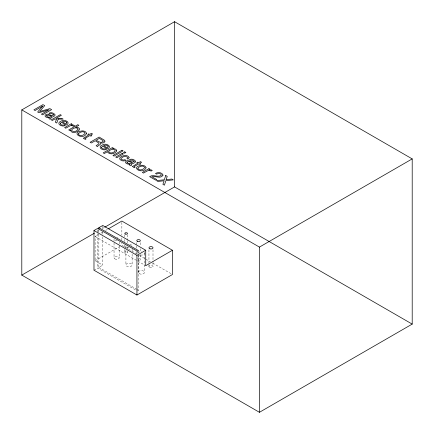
<?xml version="1.0" encoding="UTF-8"?>
<svg xmlns="http://www.w3.org/2000/svg" width="434" height="434" viewBox="0 0 434 434"><rect width="100%" height="100%" fill="white"/><g stroke="black" fill="none" stroke-linecap="round" stroke-linejoin="round"><path stroke-width="0.33" stroke-dasharray="2.17 1.63" d="M97.889 231.17L99.06 230.492M102.57 228.468L104.328 227.454M102.766 236.866L102.766 265.147L95.127 260.736L95.127 236.487L98.616 234.474M100.938 233.129L102.684 232.125M105.587 230.443L107.334 229.44M95.127 260.736L119.534 246.648M93.983 270.219L97.704 268.066L136.162 290.27M98.849 234.447L98.849 267.404L102.766 265.147M137.323 290.943L138.473 290.281L138.473 253.955M136.981 254.036L121.862 245.302L121.862 243.284M139.309 255.376L150.359 261.756M152.681 263.102L171.294 273.843M95.127 236.487L145.726 265.695M98.849 267.404L136.14 288.935M136.721 289.272L138.473 290.281M153.001 249.789L153.001 261.8M153.001 262.467L153.001 266.471M148.954 249.789L148.954 263.801M148.954 264.469L148.954 266.471M144.533 253.293L144.533 272.368M140.323 242.639L140.323 246.002M140.323 248.698L140.323 252.062M140.323 254.758L140.323 259.467A1.758 1.014 0 0 1 137.686 260.346M138.473 250.597L138.473 253.288M138.327 272.368L138.327 253.293A3.103 1.79 0 0 1 141.43 251.503M137.323 251.253L137.323 253.944M136.813 242.639L136.813 245.329M136.813 246.002L136.813 248.698M136.813 251.389L136.813 254.758M132.126 248.823L132.126 250.841M132.126 254.21L132.126 264.979A3.103 1.79 0 0 1 127.466 266.536A3.103 1.79 0 0 1 127.466 263.427A3.103 1.79 0 0 1 132.126 264.979M127.504 234.799L127.504 240.186M127.504 240.859L127.504 242.877M127.504 246.919L127.504 250.282M127.504 250.955L127.504 252.306A1.351 0.781 0 0 1 125.48 252.979A1.351 0.781 0 0 1 125.48 251.628A1.351 0.781 0 0 1 127.504 252.306M125.914 246.132L125.914 249.496M125.914 250.168L125.914 264.979M124.808 234.799L124.808 236.818M124.808 239.514L124.808 242.205M124.808 244.901L124.808 248.937M124.808 249.61L124.808 252.306M121.862 222.398L121.862 235.201M121.862 237.892L121.862 239.915M119.171 241.657L119.171 245.698M119.171 246.371L119.171 257.818M114.044 238.966L114.044 242.329M114.044 243.002L114.044 257.818M102.766 226.13L102.766 228.816M102.766 232.168L102.766 234.186M98.849 230.411L98.849 233.774M97.704 229.727L97.704 233.091M97.704 233.763L97.704 268.066M117.272 240.398A2.566 1.481 0 0 1 114.131 239.346M117.272 237.534A2.566 1.481 0 0 1 117.891 237.68M144.121 252.398A3.103 1.79 0 0 1 143.627 254.563A3.103 1.79 0 0 1 139.878 254.85M129.017 247.922A3.103 1.79 0 0 1 126.017 245.666M129.82 244.396A3.103 1.79 0 0 1 132.017 245.666M137.686 258.593A1.758 1.014 0 0 1 140.323 259.467M114.793 258.865A2.566 1.481 0 0 0 119.084 258.197A2.566 1.481 0 0 0 115.943 256.385A2.566 1.481 0 0 0 114.793 258.865M139.233 273.637A3.103 1.79 0 0 0 144.43 272.829A3.103 1.79 0 0 0 140.627 270.637A3.103 1.79 0 0 0 139.233 273.637M149.546 267.301A2.024 1.172 0 0 0 152.931 266.774A2.024 1.172 0 0 0 150.452 265.342A2.024 1.172 0 0 0 149.546 267.301"/><path stroke-width="0.65" d="M21.798 109.9L174.566 21.7L412.202 158.898L412.202 324.1L259.434 412.3L21.798 275.102L21.798 109.9L259.434 247.098L412.202 158.898M108.495 228.767L121.862 221.052L172.455 250.266L172.455 274.516L136.943 295.022L93.983 270.219L93.983 230.53L97.704 228.382L137.323 251.253L138.473 250.597L98.849 227.72L98.849 229.065M98.849 227.72L102.766 225.463L145.726 250.266L145.726 265.695L172.455 250.266M21.798 275.102L94.379 233.199M104.914 227.118L174.566 186.902L412.202 324.1M93.983 230.53L136.943 255.333L145.726 250.266M259.434 247.098L259.434 412.3M174.566 21.7L174.566 186.902M136.943 255.333L136.943 295.022M129.104 157.596L128.079 159.159L127.005 158.535L127.569 157.694L127.412 157.254C125.562 155.567 122.41 156.696 121.102 158.518A1.92 1.107 0 0 0 121.363 159.403L123.251 160.059L124.965 159.712L126.039 160.336L124.58 160.802A3.195 1.844 0 0 1 122.54 160.835C113.963 158.35 127.124 152.367 129.104 157.596M83.605 138.191L85.205 139.45L86.078 138.945L85.308 138.446L85.536 138.045L89.838 135.565L90.89 136.173L91.791 135.647L90.739 135.039L92.578 133.981L91.46 133.336L89.621 134.394L88.731 133.878L87.825 134.404L88.715 134.92L83.605 138.191M132.609 166.482L134.214 167.746L135.088 167.242L134.318 166.743L134.545 166.341L138.847 163.857L139.894 164.464L140.8 163.944L139.748 163.336L141.587 162.273L140.47 161.627L138.63 162.69L137.735 162.175L136.835 162.696L137.724 163.211L132.609 166.482M60.223 123.489C60.424 125.144 62.843 125.323 64.134 124.9L65.219 125.529C61.867 127.46 55.254 123.343 61.21 121.07C64.075 118.715 71.718 122.534 66.185 125.079L61.362 122.29L60.223 123.489M101.534 147.343C101.73 148.992 104.149 149.171 105.44 148.748L106.531 149.377C103.173 151.309 96.56 147.191 102.516 144.918C105.381 142.564 113.024 146.383 107.496 148.927L102.668 146.139L101.534 147.343M53.566 114.771L53.534 115.135C51.103 116.898 47.946 112.406 45.353 114.912C43.785 116.985 47.827 117.95 49.308 117.717L48.89 118.184L49.319 118.894L50.192 119.274L51.006 118.797C48.624 117.685 54.977 116.827 55.134 115.102L55.075 114.777C53.778 112.916 50.941 112.032 48.906 113.209L49.937 113.806L51.809 113.594L53.566 114.771M134.084 161.253L134.052 161.622C131.621 163.385 128.464 158.887 125.871 161.399C124.298 163.472 128.345 164.437 129.826 164.204L129.408 164.665L129.837 165.381L130.71 165.755L131.524 165.283C129.142 164.171 135.495 163.314 135.652 161.589L135.592 161.264C134.296 159.403 131.459 158.518 129.424 159.696L130.455 160.292L132.327 160.081L134.084 161.253M78.37 133.873L78.332 134.204C79.726 136.688 84.012 135.441 85.069 133.254L84.717 132.527L83.724 131.941A2.132 1.231 0 0 0 81.993 131.784L79.666 132.592L78.37 133.873M137.887 168.235L137.844 168.56C139.238 171.05 143.524 169.802 144.582 167.611L144.234 166.884L143.236 166.303A2.132 1.231 0 0 0 141.506 166.141L139.178 166.954L137.887 168.235M104.936 141.164L104.502 142.146L103.042 142.981L100.433 143.117L100.411 144.289L97.975 145.949L97.612 146.616L96.109 145.748L98.746 143.887L98.925 143.09L95.209 140.752L91.33 142.987L90.109 142.281L99.142 137.068L104.193 140.068L104.936 141.164M78.077 129.115C77.225 131.318 73.21 132.603 71.632 130.412L71.61 130.01C72.711 127.954 76.747 126.771 78.077 129.115M70.579 130.037C71.789 136.721 86.458 127.889 75.581 127.211L78.858 125.317L77.784 124.699L68.713 129.934L69.738 130.52L70.579 130.037M86.545 133.379C83.502 140.762 69.765 132.788 81.993 130.911A3.846 2.219 0 0 1 84.505 131.296L85.802 132.028L86.545 133.379M146.057 167.741C143.019 175.124 129.278 167.144 141.506 165.267A3.846 2.219 0 0 1 144.017 165.652L145.314 166.39L146.057 167.741M46.557 115.612L46.492 115.949C47.621 117.576 50.284 117.451 51.733 116.258L48.331 115.075L46.557 115.612M127.075 162.099L127.01 162.435C128.138 164.063 130.802 163.938 132.251 162.745L128.849 161.562L127.075 162.099M66.852 122.713L65.93 123.912L62.268 121.802C63.657 121.086 66.196 120.972 66.852 122.713M108.158 146.562L107.236 147.761L103.58 145.65C104.963 144.934 107.502 144.82 108.158 146.562M103.216 141.093C101.724 143.882 97.916 141.354 96.229 140.16L99.315 138.381L102.82 140.459L103.216 141.093M163.016 175.114C160.922 179.318 155.329 175.602 151.884 176.741L156.696 179.519L155.649 180.121L149.6 176.633C153.18 174.001 157.748 177.761 161.193 175.423L161.177 174.414L160.021 173.676L158.166 173.535L156.625 174.126L155.502 173.475C157.754 172.005 162.121 172.233 163.016 175.114M116.735 150.858C115.319 153.88 109.938 155.101 107.697 152.318L107.675 151.569L104.312 153.517L103.2 152.876L112.384 147.571L113.464 148.195L112.59 148.699C114.126 148.558 116.605 148.954 116.735 150.858M165.712 175.499L164.34 179.79L156.473 180.598L157.949 181.45L164.166 180.75L162.886 184.304L164.405 185.177L165.859 180.669L173.296 179.877L171.837 179.036L166.092 179.709L167.242 176.383L165.712 175.499M58.199 119.1L56.74 123.017L55.324 122.204L56.594 119.095L54.814 119.052L52.34 120.478L51.277 119.865L60.315 114.647L61.378 115.265L56.132 118.292L61.769 118.314L63.185 119.133L58.199 119.1M108.885 151.086L108.728 151.878C110.344 153.962 113.99 152.773 115.173 150.793L115.162 150.392C113.637 148.303 110.366 149.513 108.885 151.086M42.678 106.102L37.655 111.999L38.865 112.699L49.064 109.786L41.42 114.175L42.581 114.842L51.619 109.628L49.883 108.625L39.668 111.549L44.707 105.641L42.955 104.627L33.923 109.845L35.089 110.518L42.678 106.102M71.225 123.777L64.639 127.58L65.746 128.214L70.308 125.714L72.174 125.654L73.379 126.229L74.545 125.556L73.482 125.046L71.138 125.041L72.277 124.379L71.225 123.777M121.987 150.256L112.948 155.47L114.061 156.11L123.093 150.891L121.987 150.256M122.274 153.283L115.721 157.07L116.844 157.721L123.402 153.934L122.274 153.283M124.753 151.851L123.5 152.578L124.623 153.224L125.882 152.502L124.753 151.851M148.943 168.647L142.357 172.45L143.464 173.085L148.027 170.584L149.893 170.524L151.097 171.104L152.263 170.426L151.2 169.916L148.857 169.911L149.996 169.255L148.943 168.647M149.963 248.796A2.024 1.172 0 0 0 153.001 247.781A2.024 1.172 0 0 0 149.963 246.772A2.024 1.172 0 0 0 149.963 248.796M137.323 241.337A1.758 1.014 0 0 0 140.263 240.881A1.758 1.014 0 0 0 138.11 239.639A1.758 1.014 0 0 0 137.323 241.337M125.198 234.002A1.351 0.781 0 0 0 127.46 233.655A1.351 0.781 0 0 0 125.806 232.7A1.351 0.781 0 0 0 125.198 234.002"/></g></svg>
